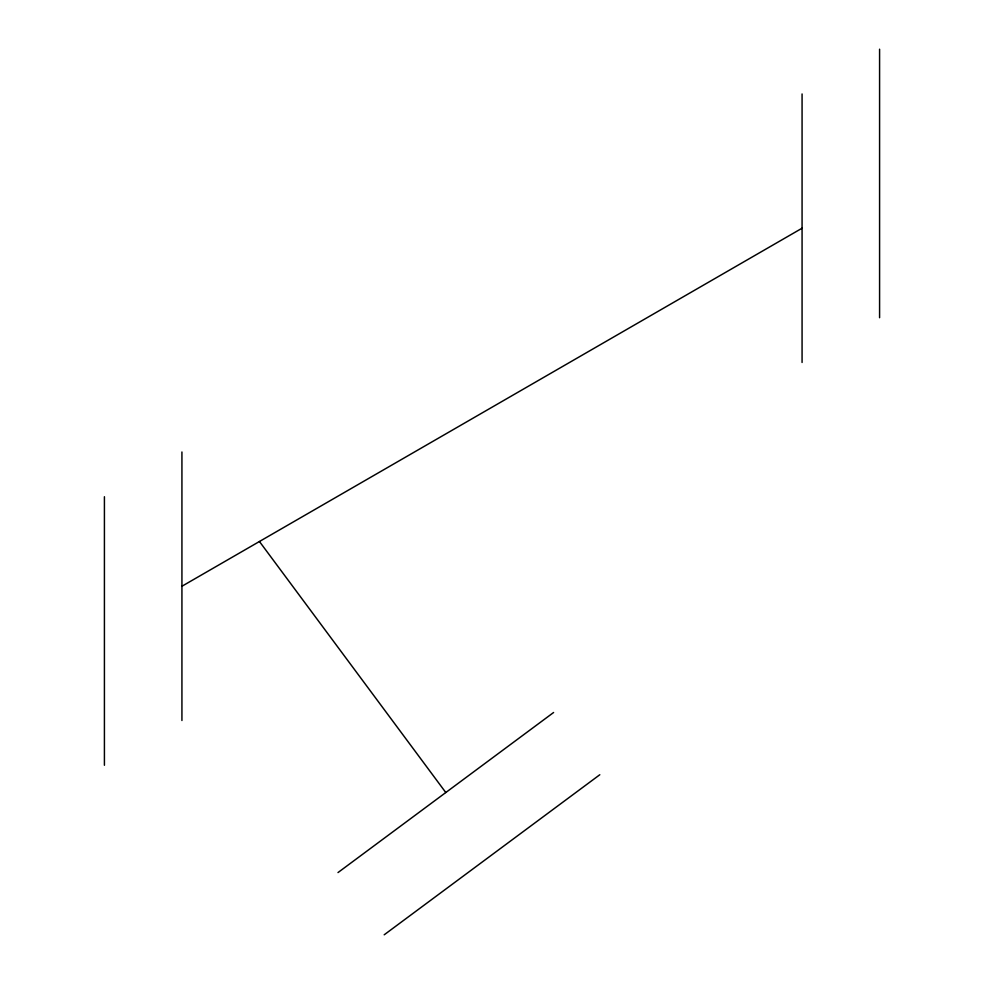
<?xml version="1.0" encoding="UTF-8"?>
<svg xmlns="http://www.w3.org/2000/svg" width="984" height="984" viewBox="0 0 984 984"><rect width="100%" height="100%" fill="white"/><g stroke="black" fill="none" stroke-linecap="round" stroke-linejoin="round"><path stroke-width="1.48" d="M337.992 872.562L553.598 712.502M384.191 934.8L599.809 774.74M181.929 586.255L802.071 228.214M259.444 541.495L445.801 792.538M879.585 49.2L879.585 317.721M802.071 93.96L802.071 362.481M181.929 451.988L181.929 720.509M104.415 496.736L104.415 765.269"/></g></svg>
